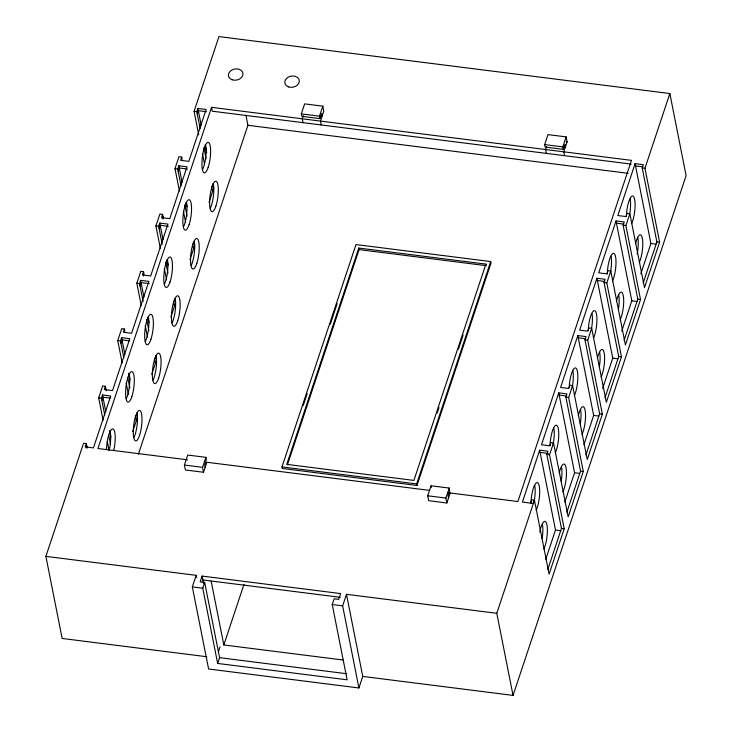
<?xml version="1.0" encoding="UTF-8"?>
<svg xmlns="http://www.w3.org/2000/svg" width="732" height="732" viewBox="0 0 732 732"><rect width="100%" height="100%" fill="white"/><g stroke="black" fill="none" stroke-linecap="round" stroke-linejoin="round"><path stroke-width="1.1" d="M450.189 492.984L446.859 502.985L428.705 500.697L427.726 495.784L431.057 485.783L449.219 488.07L449.704 490.532L448.039 495.527L448.524 497.989M206.799 656.732L62.147 638.46L45.896 556.366L83.549 443.263L86.294 443.61L87.181 448.085M103.102 420.278L98.664 397.86L102.636 385.956L105.371 386.304L106.259 390.778M122.189 362.962L117.751 340.554L121.713 328.65L124.449 328.997L124.898 331.23M141.267 305.656L136.829 283.247L140.791 271.343L143.536 271.691L143.975 273.924L143.252 276.092M160.345 248.349L155.907 225.941L159.878 214.037L162.614 214.385L163.501 218.859M179.431 191.043L174.994 168.635L178.956 156.73L181.692 157.078L182.14 159.311M198.729 134.862L194.072 111.328L218.95 36.6L669.853 93.54L686.104 175.634L513.05 695.4L362.752 676.423L346.492 594.32L496.79 613.297L513.05 695.4M86.294 443.61L85.214 446.849L93.431 447.893L110.706 396.003L102.489 394.969L101.409 398.208L104.749 415.071M105.371 386.304L104.292 389.543L112.508 390.586L129.784 338.696L121.567 337.662L120.487 340.902L123.827 357.765M124.449 328.997L123.369 332.237L131.586 333.28L148.861 281.39L140.645 280.356L139.565 283.595L143.124 301.575M143.536 271.691L142.456 274.93L150.673 275.973L167.948 224.084L159.732 223.05L158.652 226.289L162.211 244.268M162.614 214.385L161.534 217.624L169.751 218.658L187.026 166.777L178.809 165.743L177.73 168.982L181.069 185.846M181.692 157.078L180.612 160.317L188.829 161.351L206.104 109.471L197.887 108.437L196.807 111.676L200.147 128.539M86.01 448.011L86.733 445.843M101.867 400.523L102.928 397.202L110.12 398.117M120.945 343.207L122.006 339.895L129.198 340.801M140.022 285.901L141.093 282.589L149.31 283.632M159.109 228.594L160.171 225.282L168.387 226.325M162.339 218.776L163.053 216.617M178.187 171.288L179.249 167.976L187.465 169.019M197.265 113.982L198.335 110.669L206.552 111.712M447.92 492.7L517.881 501.539L631.478 160.372L211.521 107.329L97.923 448.506L187.566 459.824M132.702 431.578L137.378 417.524L136.5 413.086M151.78 374.262L156.465 360.217L155.587 355.779M170.867 316.956L175.543 302.911L174.664 298.473M189.945 259.65L194.62 245.604L193.962 242.274M209.023 202.343L213.707 188.298L212.829 183.86M138.403 454.197L247.91 125.291L245.925 115.244M429.794 490.413L206.854 462.258L203.523 472.259L185.37 469.971L184.4 465.049L187.731 455.048L205.884 457.344L206.369 459.806L204.704 464.802L205.189 467.263M319.847 115.802L322.117 116.086L321.632 113.625L319.966 118.63L301.813 116.333L301.319 113.881L304.649 103.88L322.812 106.167L323.782 111.081L320.451 121.091L321.22 124.952L631.121 164.087M303.341 115.665L302.298 118.794L303.066 122.665L321.22 124.952M203.523 472.259L202.554 467.345L205.884 457.344M319.966 118.63L319.481 116.168L322.812 106.167M362.752 676.423L358.9 687.97L208.602 668.993L192.342 586.89L196.194 575.343L45.896 556.366M202.069 576.084L200.147 581.858L204.676 582.434L219.573 657.675L217.651 663.448L347.133 679.799L332.237 604.559L334.158 598.785L338.696 599.352L340.618 593.579L202.069 576.084L203.496 583.285M217.651 663.448L202.755 588.208L204.676 582.434M218.273 652.157L220.067 646.777M281.976 466.906L356.008 244.561L490.696 261.571L491.007 263.117L416.975 485.462L282.287 468.453L281.976 466.906L416.664 483.916L416.975 485.462M303.231 405.546L307.202 393.615M330.315 324.203L337.178 303.588M343.162 660.026L223.809 644.956L244.003 584.319M358.781 248.057L286.761 464.363L413.891 480.421L485.911 264.115L358.781 248.057L359.092 249.603L287.429 464.829M358.9 687.97L342.649 605.876L346.492 594.32M437.187 412.912L438.98 407.523M458.415 349.173L463.109 335.073M416.664 483.916L490.696 261.571M564.463 146.693L565.452 146.812L564.967 144.36L563.301 149.355L545.148 147.059L544.654 144.607L547.984 134.606L566.138 136.893L567.117 141.816L563.786 151.817L564.555 155.687M546.575 146.693L545.633 149.529L546.392 153.391M446.859 502.985L445.889 498.071L449.219 488.07M563.301 149.355L562.807 146.894L566.138 136.893M547.792 569.496L561.462 528.422L546.822 454.462L547.902 451.223L539.685 450.189L522.41 502.07L533.354 503.488M566.87 512.19L580.549 471.115L565.9 397.156L566.98 393.917L558.763 392.883L541.488 444.763L549.705 445.797L550.784 442.558L553.529 442.906L568.169 516.856L583.285 471.454L568.645 397.503L572.607 385.599L569.871 385.252L568.791 388.491L560.575 387.457L577.85 335.567L586.067 336.61L584.987 339.849L599.627 413.809L585.948 454.883M605.035 397.577L618.705 356.493L604.065 282.543L605.144 279.304L596.928 278.261L579.653 330.15L587.869 331.184L588.949 327.945L591.685 328.293L606.334 402.243L621.45 356.841L606.801 282.891L610.772 270.986L608.027 270.639L606.947 273.878L598.73 272.844L616.005 220.954L624.222 221.997L623.142 225.236L637.792 299.187L624.112 340.27M643.19 282.964L656.869 241.88L642.229 167.93L643.309 164.691L635.092 163.648L617.817 215.537L626.034 216.571L627.114 213.332L629.849 213.68L644.489 287.63L659.605 242.228L644.965 168.278L669.853 93.54M530.627 503.104L531.707 499.864L534.442 500.212L549.091 574.163L564.207 528.76L549.558 454.81L553.529 442.906M496.79 613.297L534.442 500.212M572.607 385.599L587.247 459.55L602.363 414.147L587.723 340.197L591.685 328.293M610.772 270.986L625.412 344.937L640.527 299.534L625.887 225.584L629.849 213.68M545.779 559.23L555.497 530.05L539.685 450.189M564.857 501.923L574.574 472.744L558.763 392.883M583.944 444.617L593.661 415.437L577.85 335.567M602.665 388.39L612.739 358.122L596.928 278.261M621.743 331.084L631.817 300.815L616.005 220.954M640.82 273.777L650.904 243.509L635.092 163.648M303.066 122.665L212.289 111.2L211.521 107.329M566.129 141.688L567.117 141.816M301.319 113.881L319.481 116.168M544.654 144.607L562.807 146.894M635.532 165.89L642.833 166.814M194.072 111.328L196.807 111.676M642.229 167.93L644.965 168.278M247.91 125.291L628.248 173.319M616.454 223.196L623.756 224.12M174.994 168.635L177.73 168.982M623.142 225.236L625.887 225.584M656.869 241.88L659.605 242.228M650.904 243.509L656.037 244.159M359.092 249.603L486.222 265.661L485.911 264.115M597.367 280.502L604.678 281.427M155.907 225.941L158.652 226.289M604.065 282.543L606.801 282.891M637.792 299.187L640.527 299.534M631.817 300.815L636.959 301.465M578.289 337.809L585.591 338.733M136.829 283.247L139.565 283.595M584.987 339.849L587.723 340.197M618.705 356.493L621.45 356.841M612.739 358.122L617.872 358.772M559.211 395.115L566.513 396.039M117.751 340.554L120.487 340.902M565.9 397.156L568.645 397.503M599.627 413.809L602.363 414.147M593.661 415.437L598.794 416.078M540.125 452.422L548.341 453.456M98.664 397.86L101.409 398.208M546.822 454.462L549.558 454.81M580.549 471.115L583.285 471.454M574.574 472.744L579.717 473.384M184.4 465.049L202.554 467.345M427.726 495.784L445.889 498.071M561.462 528.422L564.207 528.76M555.497 530.05L560.63 530.691M202.828 579.954L340.261 597.312M192.342 586.89L202.755 588.208M332.237 604.559L342.649 605.876M219.573 657.675L346.803 673.742M456.466 364.38L456.777 365.918M431.057 485.783L431.386 487.421M197.887 108.437L201.199 125.145M205.152 145.082L206.68 152.842M203.917 147.571L206.131 158.762M211.649 186.614L212.628 191.537M202.499 153.912L204.502 163.995M178.809 165.743L182.122 182.451M186.065 202.389L186.944 206.827M184.839 204.878L187.053 216.068M192.571 243.921L193.541 248.843M183.421 211.219L185.644 222.418M159.732 223.05L163.035 239.757M166.988 259.704L168.085 265.24M165.752 262.184L167.976 273.375M173.484 301.227L174.463 306.15M164.343 268.525L166.557 279.725M211.155 581.052L223.809 644.956M140.645 280.356L143.957 297.064M147.91 317.011L148.999 322.547M146.675 319.491L148.889 330.681M154.406 358.534L155.385 363.456M196.194 575.343L196.634 577.557M145.256 325.832L147.48 337.031M121.567 337.662L124.879 354.37M128.603 373.21L129.921 379.853M127.816 377.913L129.811 387.987M135.329 415.84L136.298 420.763M126.179 383.138L128.402 394.338M102.489 394.969L105.792 411.677M109.526 430.517L110.843 437.16M108.739 435.22L110.505 444.178M107.32 441.561L109.095 450.528M213.351 184.116A15.354 3.944 -82.8 0 1 210.285 208.281M205.674 145.302A15.354 3.944 -82.8 0 1 202.599 169.467M194.273 241.423A15.354 3.944 -82.8 0 1 191.198 265.588M186.587 202.608A15.354 3.944 -82.8 0 1 183.512 226.783M175.195 298.729A15.354 3.944 -82.8 0 1 172.121 322.894M167.509 259.915A15.354 3.944 -82.8 0 1 164.435 284.089M156.108 356.036A15.354 3.944 -82.8 0 1 153.043 380.201M148.431 317.221A15.354 3.944 -82.8 0 1 145.357 341.396M137.03 413.342A15.354 3.944 -82.8 0 1 133.956 437.507M129.344 374.528A15.354 3.944 -82.8 0 1 126.27 398.702M110.267 431.834A15.354 3.944 -82.8 0 1 109.224 449.924M106.515 449.494A15.354 3.944 -82.8 0 1 112.801 428.925A15.354 3.944 -82.8 0 1 113.734 450.491M635.55 243.719A15.354 3.944 -82.8 0 1 642.339 238.293A15.354 3.944 -82.8 0 1 639.265 262.468M626.391 216.571A15.354 3.944 -82.8 0 1 630.645 197.475A15.354 3.944 -82.8 0 1 635.074 203.505A15.354 3.944 -82.8 0 1 631.579 223.653M630.133 198.912A15.354 3.944 -82.8 0 1 629.84 213.195M637.819 237.726A15.354 3.944 -82.8 0 1 637.179 253.94M616.472 301.026A15.354 3.944 -82.8 0 1 623.252 295.6A15.354 3.944 -82.8 0 1 620.187 319.774M607.304 273.878A15.354 3.944 -82.8 0 1 611.568 254.782A15.354 3.944 -82.8 0 1 615.987 260.812A15.354 3.944 -82.8 0 1 612.501 280.96M611.055 256.218A15.354 3.944 -82.8 0 1 610.415 272.441M618.741 295.033A15.354 3.944 -82.8 0 1 618.448 309.307M597.394 358.332A15.354 3.944 -82.8 0 1 604.174 352.906A15.354 3.944 -82.8 0 1 601.1 377.081M588.254 330.242A15.354 3.944 -82.8 0 1 592.682 311.814A15.354 3.944 -82.8 0 1 596.919 318.411A15.354 3.944 -82.8 0 1 593.414 338.266M591.978 313.525A15.354 3.944 -82.8 0 1 591.685 327.808M599.664 352.339A15.354 3.944 -82.8 0 1 599.371 366.613M578.307 415.639A15.354 3.944 -82.8 0 1 585.097 410.213A15.354 3.944 -82.8 0 1 582.022 434.387M569.176 387.548A15.354 3.944 -82.8 0 1 573.595 369.12A15.354 3.944 -82.8 0 1 577.841 375.717A15.354 3.944 -82.8 0 1 574.336 395.573M572.891 370.831A15.354 3.944 -82.8 0 1 572.25 387.054M580.577 409.646A15.354 3.944 -82.8 0 1 580.284 423.929M559.23 472.945A15.354 3.944 -82.8 0 1 566.01 467.519A15.354 3.944 -82.8 0 1 562.945 491.694M550.061 445.797A15.354 3.944 -82.8 0 1 554.325 426.701A15.354 3.944 -82.8 0 1 558.745 432.731A15.354 3.944 -82.8 0 1 555.259 452.879M553.813 428.138A15.354 3.944 -82.8 0 1 553.172 444.361M561.499 466.952A15.354 3.944 -82.8 0 1 561.206 481.235M539.74 532.118A15.354 3.944 -82.8 0 1 546.795 524.213A15.354 3.944 -82.8 0 1 543.858 549M530.984 503.104A15.354 3.944 -82.8 0 1 535.248 484.008A15.354 3.944 -82.8 0 1 539.667 490.047A15.354 3.944 -82.8 0 1 536.172 510.186M534.735 485.444A15.354 3.944 -82.8 0 1 534.095 501.667M542.421 524.258A15.354 3.944 -82.8 0 1 542.128 538.542M232.053 79.751A7.347 5.618 -11.2 0 0 242.978 73.95A7.347 5.618 -11.2 0 0 232.026 69.943A7.347 5.618 -11.2 0 0 232.053 79.751M288.417 86.87A7.347 5.618 -11.2 0 0 299.333 81.069A7.347 5.618 -11.2 0 0 288.39 77.061A7.347 5.618 -11.2 0 0 288.417 86.87M208.19 167.326A15.354 3.944 -82.8 0 0 208.702 142.594A15.354 3.944 -82.8 0 0 201.922 162.952A15.354 3.944 -82.8 0 0 208.19 167.326M215.876 206.14A15.354 3.944 -82.8 0 0 216.379 181.408A15.354 3.944 -82.8 0 0 209.599 201.767A15.354 3.944 -82.8 0 0 215.876 206.14M189.112 224.633A15.354 3.944 -82.8 0 0 189.615 199.9A15.354 3.944 -82.8 0 0 182.835 220.259A15.354 3.944 -82.8 0 0 189.112 224.633M196.798 263.447A15.354 3.944 -82.8 0 0 197.301 238.714A15.354 3.944 -82.8 0 0 190.521 259.073A15.354 3.944 -82.8 0 0 196.798 263.447M170.025 281.939A15.354 3.944 -82.8 0 0 170.538 257.207A15.354 3.944 -82.8 0 0 163.758 277.565A15.354 3.944 -82.8 0 0 170.025 281.939M177.711 320.753A15.354 3.944 -82.8 0 0 178.224 296.021A15.354 3.944 -82.8 0 0 171.444 316.38A15.354 3.944 -82.8 0 0 177.711 320.753M150.948 339.245A15.354 3.944 -82.8 0 0 151.46 314.513A15.354 3.944 -82.8 0 0 144.68 334.881A15.354 3.944 -82.8 0 0 150.948 339.245M158.634 378.06A15.354 3.944 -82.8 0 0 159.137 353.327A15.354 3.944 -82.8 0 0 152.357 373.686A15.354 3.944 -82.8 0 0 158.634 378.06M131.87 396.552A15.354 3.944 -82.8 0 0 132.373 371.819A15.354 3.944 -82.8 0 0 125.593 392.187A15.354 3.944 -82.8 0 0 131.87 396.552M139.556 435.366A15.354 3.944 -82.8 0 0 140.059 410.634A15.354 3.944 -82.8 0 0 133.279 430.992A15.354 3.944 -82.8 0 0 139.556 435.366"/></g></svg>
